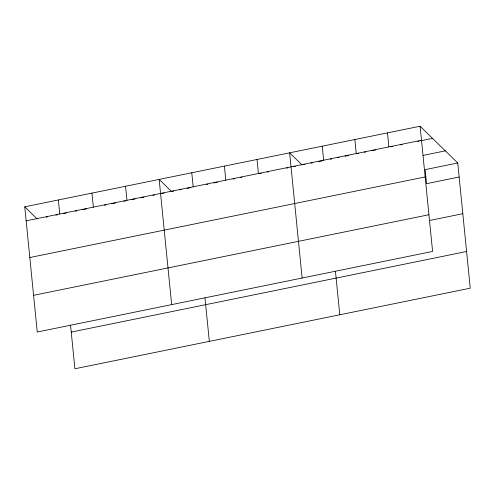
<?xml version="1.0" encoding="UTF-8"?>
<svg xmlns="http://www.w3.org/2000/svg" width="495" height="495" viewBox="0 0 495 495"><rect width="100%" height="100%" fill="white"/><g stroke="black" fill="none" stroke-linecap="round" stroke-linejoin="round"><path stroke-width="0.74" d="M420.094 126.231L432.593 251.435L37.249 332.015L24.75 206.811L420.094 126.231L457.751 162.985L470.25 288.189L74.906 368.769L70.562 325.277M26.148 220.838L421.499 140.258M46.14 217.113L47.631 216.81M55.848 215.133L57.34 214.83M63.31 213.611L66.299 213.005M75.265 211.179L76.756 210.87M82.727 209.657L86.464 208.896M104.383 205.239L105.881 204.936M111.851 203.717L115.589 202.956M123.8 201.286L125.297 200.982M131.268 199.763L135.005 199.002M140.976 197.783L143.965 197.177M152.924 195.346L154.421 195.042M160.392 193.823L164.13 193.062M172.334 191.392L173.819 191.089M179.747 189.882L181.232 189.579M187.16 188.372L190.866 187.617M206.434 184.443L207.919 184.14M213.846 182.933L217.553 182.179M233.12 179.004L234.605 178.701M240.533 177.495L242.018 177.191M259.807 173.566L261.286 173.262M267.22 172.056L268.705 171.753M286.494 168.127L287.972 167.824M293.906 166.617L295.385 166.314M303.54 164.649L305.025 164.346M310.953 163.14L312.438 162.836M318.365 161.63L322.072 160.875M330.227 159.211L331.712 158.907M337.639 157.701L339.125 157.398M345.052 156.191L348.758 155.436M356.914 153.772L358.399 153.469M364.326 152.262L365.811 151.959M371.739 150.752L375.445 149.997M391.013 146.823L392.492 146.52M400.647 144.856L402.132 144.559M417.7 141.384L419.178 141.081M420.663 140.778L432.525 138.359M423.089 155.393L445.327 150.857M457.751 162.985L425.137 169.637L426.535 183.664L459.156 177.012M29.811 257.524L425.156 176.944M33.586 295.323L428.93 214.743M430.198 220.349L462.813 213.704M71.243 332.077L466.587 251.503M302.061 164.953L289.631 152.825L302.129 278.023M171.592 191.54L159.167 179.413L171.666 304.617M24.75 206.811L37.175 218.939M387.48 132.883L388.878 146.904M354.865 139.528L356.264 153.555M335.443 271.291L339.787 314.783M322.251 146.174L323.65 160.201M257.016 159.47L258.415 173.498M224.402 166.116L225.8 180.143M204.98 297.879L209.323 341.371M191.782 172.767L193.186 186.788M125.563 186.262L126.961 200.289M91.959 193.112L93.357 207.139M58.354 199.961L59.753 213.988"/></g></svg>
